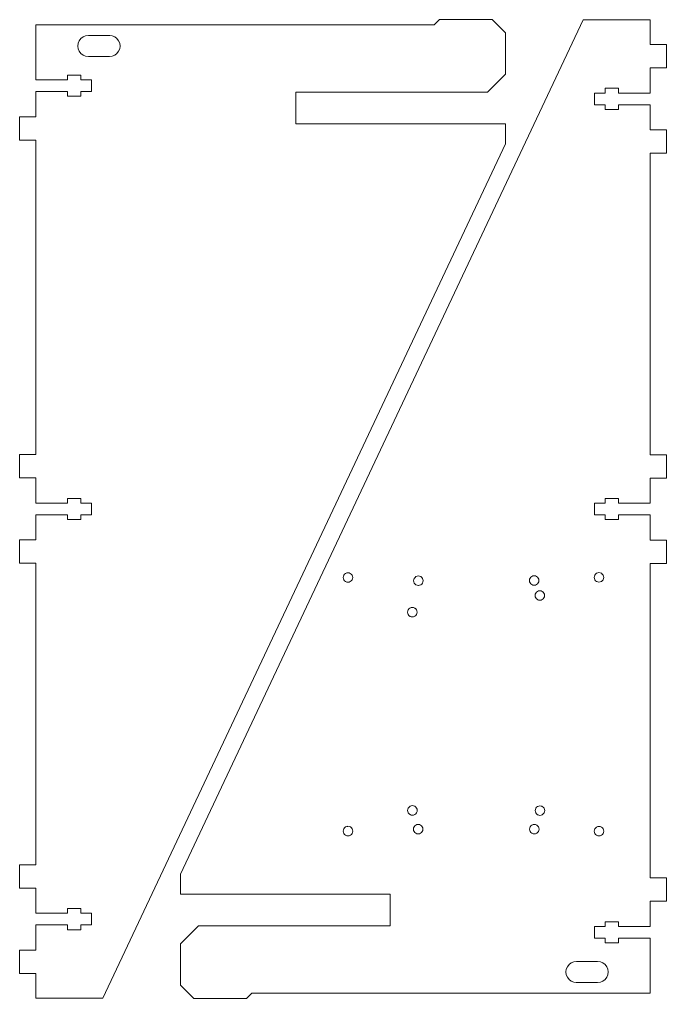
# Model space of a CAD drawing. Header units: millimetres. Extents: x -310 to 310, y -185 to 185.
# Drawn here: x 65.7 to 310.5, y -185 to 185 of the extents above; entities that cross this region are included whole.
import ezdxf

# ---------------------------------------------------------------- set-up
doc = ezdxf.new("R2010")
doc.units = ezdxf.units.MM
doc.header["$MEASUREMENT"] = 0

msp = doc.modelspace()

# ---------------------------------------------------------------- linework, layer by layer
at = {"lineweight": 9}
for points in [[(222.5841, 183.0318), (222.5841, 183.0318), (224.5841, 185.0318), (224.5841, 185.0318)], [(224.5841, 185.0318), (224.5841, 185.0318), (244.5841, 185.0318), (244.5841, 185.0318)], [(244.5841, 185.0318), (244.5841, 185.0318), (249.5841, 180.0318), (249.5841, 180.0318)], [(71.7841, 183.0318), (71.7841, 183.0318), (71.7841, 162.2374), (71.7841, 162.2374)], [(71.7841, 183.0318), (71.7841, 183.0318), (222.5841, 183.0318), (222.5841, 183.0318)], [(126.5714, -138.0318), (126.5714, -138.0318), (278.9714, 184.9681), (278.9714, 184.9681)], [(304.3714, 184.9681), (304.3714, 184.9681), (278.9714, 184.9681), (278.9714, 184.9681)], [(304.3714, 175.6109), (304.3714, 175.6109), (304.3714, 184.9681), (304.3714, 184.9681)], [(88.2569, 177.0318), (88.2569, 177.0318), (88.8926, 177.8603), (88.8926, 177.8603)], [(88.8926, 177.8603), (88.8926, 177.8603), (89.721, 178.4959), (89.721, 178.4959)], [(89.721, 178.4959), (89.721, 178.4959), (90.6857, 178.8955), (90.6857, 178.8955)], [(90.6857, 178.8955), (90.6857, 178.8955), (91.721, 179.0318), (91.721, 179.0318)], [(91.721, 179.0318), (91.721, 179.0318), (99.7838, 179.0318), (99.7838, 179.0318)], [(99.7838, 179.0318), (99.7838, 179.0318), (100.7523, 178.8955), (100.7523, 178.8955)], [(100.7523, 178.8955), (100.7523, 178.8955), (101.717, 178.4959), (101.717, 178.4959)], [(101.717, 178.4959), (101.717, 178.4959), (102.5454, 177.8603), (102.5454, 177.8603)], [(102.5454, 177.8603), (102.5454, 177.8603), (103.1811, 177.0318), (103.1811, 177.0318)], [(249.5841, 180.0318), (249.5841, 180.0318), (249.5841, 164.4318), (249.5841, 164.4318)], [(87.721, 175.0318), (87.721, 175.0318), (87.8573, 176.0671), (87.8573, 176.0671)], [(87.8573, 173.9965), (87.8573, 173.9965), (87.721, 175.0318), (87.721, 175.0318)], [(87.8573, 176.0671), (87.8573, 176.0671), (88.2569, 177.0318), (88.2569, 177.0318)], [(88.2569, 173.0318), (88.2569, 173.0318), (87.8573, 173.9965), (87.8573, 173.9965)], [(103.1811, 177.0318), (103.1811, 177.0318), (103.5807, 176.0671), (103.5807, 176.0671)], [(103.5807, 173.9965), (103.5807, 173.9965), (103.1811, 173.0318), (103.1811, 173.0318)], [(103.5807, 176.0671), (103.5807, 176.0671), (103.717, 175.0318), (103.717, 175.0318)], [(103.717, 175.0318), (103.717, 175.0318), (103.5807, 173.9965), (103.5807, 173.9965)], [(310.4714, 175.6109), (310.4714, 175.6109), (304.3714, 175.6109), (304.3714, 175.6109)], [(310.4714, 166.8109), (310.4714, 166.8109), (310.4714, 175.6109), (310.4714, 175.6109)], [(88.8926, 172.2034), (88.8926, 172.2034), (88.2569, 173.0318), (88.2569, 173.0318)], [(89.721, 171.5677), (89.721, 171.5677), (88.8926, 172.2034), (88.8926, 172.2034)], [(90.6857, 171.1681), (90.6857, 171.1681), (89.721, 171.5677), (89.721, 171.5677)], [(91.721, 171.0318), (91.721, 171.0318), (90.6857, 171.1681), (90.6857, 171.1681)], [(91.721, 171.0318), (91.721, 171.0318), (99.717, 171.0318), (99.717, 171.0318)], [(100.7523, 171.1681), (100.7523, 171.1681), (99.717, 171.0318), (99.717, 171.0318)], [(101.717, 171.5677), (101.717, 171.5677), (100.7523, 171.1681), (100.7523, 171.1681)], [(102.5454, 172.2034), (102.5454, 172.2034), (101.717, 171.5677), (101.717, 171.5677)], [(103.1811, 173.0318), (103.1811, 173.0318), (102.5454, 172.2034), (102.5454, 172.2034)], [(304.3714, 166.8109), (304.3714, 166.8109), (310.4714, 166.8109), (310.4714, 166.8109)], [(304.3714, 157.2531), (304.3714, 157.2531), (304.3714, 166.8109), (304.3714, 166.8109)], [(83.7841, 164.0374), (83.7841, 164.0374), (83.7841, 162.2374), (83.7841, 162.2374)], [(88.8841, 164.0374), (88.8841, 164.0374), (83.7841, 164.0374), (83.7841, 164.0374)], [(88.8841, 162.2374), (88.8841, 162.2374), (88.8841, 164.0374), (88.8841, 164.0374)], [(242.7841, 157.6318), (242.7841, 157.6318), (249.5841, 164.4318), (249.5841, 164.4318)], [(83.7841, 162.2374), (83.7841, 162.2374), (71.7841, 162.2374), (71.7841, 162.2374)], [(92.8841, 162.2374), (92.8841, 162.2374), (88.8841, 162.2374), (88.8841, 162.2374)], [(92.8841, 157.8374), (92.8841, 157.8374), (92.8841, 162.2374), (92.8841, 162.2374)], [(71.7841, 157.8374), (71.7841, 157.8374), (71.7841, 148.2819), (71.7841, 148.2819)], [(71.7841, 157.8374), (71.7841, 157.8374), (83.7841, 157.8374), (83.7841, 157.8374)], [(83.7841, 157.8374), (83.7841, 157.8374), (83.7841, 156.0374), (83.7841, 156.0374)], [(83.7841, 156.0374), (83.7841, 156.0374), (88.8841, 156.0374), (88.8841, 156.0374)], [(88.8841, 157.8374), (88.8841, 157.8374), (92.8841, 157.8374), (92.8841, 157.8374)], [(88.8841, 157.8374), (88.8841, 157.8374), (88.8841, 156.0374), (88.8841, 156.0374)], [(283.2714, 157.2531), (283.2714, 157.2531), (283.2714, 152.8531), (283.2714, 152.8531)], [(287.2714, 157.2531), (287.2714, 157.2531), (283.2714, 157.2531), (283.2714, 157.2531)], [(287.2714, 157.2531), (287.2714, 157.2531), (287.2714, 159.0531), (287.2714, 159.0531)], [(292.3714, 159.0531), (292.3714, 159.0531), (287.2714, 159.0531), (287.2714, 159.0531)], [(292.3714, 157.2531), (292.3714, 157.2531), (292.3714, 159.0531), (292.3714, 159.0531)], [(304.3714, 157.2531), (304.3714, 157.2531), (292.3714, 157.2531), (292.3714, 157.2531)], [(283.2714, 152.8531), (283.2714, 152.8531), (287.2714, 152.8531), (287.2714, 152.8531)], [(287.2714, 152.8531), (287.2714, 152.8531), (287.2714, 151.0531), (287.2714, 151.0531)], [(292.3714, 152.8531), (292.3714, 152.8531), (304.3714, 152.8531), (304.3714, 152.8531)], [(292.3714, 151.0531), (292.3714, 151.0531), (292.3714, 152.8531), (292.3714, 152.8531)], [(304.3714, 152.8531), (304.3714, 152.8531), (304.3714, 143.3109), (304.3714, 143.3109)], [(71.7841, 148.2819), (71.7841, 148.2819), (65.6841, 148.2819), (65.6841, 148.2819)], [(65.6841, 148.2819), (65.6841, 148.2819), (65.6841, 139.4819), (65.6841, 139.4819)], [(287.2714, 151.0531), (287.2714, 151.0531), (292.3714, 151.0531), (292.3714, 151.0531)], [(249.5841, 145.6318), (249.5841, 145.6318), (249.5841, 138.0318), (249.5841, 138.0318)], [(310.4714, 143.3109), (310.4714, 143.3109), (304.3714, 143.3109), (304.3714, 143.3109)], [(310.4714, 134.5109), (310.4714, 134.5109), (310.4714, 143.3109), (310.4714, 143.3109)], [(65.6841, 139.4819), (65.6841, 139.4819), (71.7841, 139.4819), (71.7841, 139.4819)], [(71.7841, 139.4819), (71.7841, 139.4819), (71.7841, 20.5818), (71.7841, 20.5818)], [(249.5841, 138.0318), (249.5841, 138.0318), (97.1841, -184.9681), (97.1841, -184.9681)], [(304.3714, 20.5182), (304.3714, 20.5182), (304.3714, 134.5109), (304.3714, 134.5109)], [(304.3714, 134.5109), (304.3714, 134.5109), (310.4714, 134.5109), (310.4714, 134.5109)], [(71.7841, 20.5818), (71.7841, 20.5818), (65.6841, 20.5818), (65.6841, 20.5818)], [(65.6841, 20.5818), (65.6841, 20.5818), (65.6841, 11.7818), (65.6841, 11.7818)], [(310.4714, 20.5182), (310.4714, 20.5182), (304.3714, 20.5182), (304.3714, 20.5182)], [(310.4714, 11.7182), (310.4714, 11.7182), (310.4714, 20.5182), (310.4714, 20.5182)], [(65.6841, 11.7818), (65.6841, 11.7818), (71.7841, 11.7818), (71.7841, 11.7818)], [(71.7841, 2.2318), (71.7841, 2.2318), (71.7841, 11.7818), (71.7841, 11.7818)], [(304.3714, 11.7182), (304.3714, 11.7182), (304.3714, 2.1682), (304.3714, 2.1682)], [(304.3714, 11.7182), (304.3714, 11.7182), (310.4714, 11.7182), (310.4714, 11.7182)], [(88.8841, 4.0318), (88.8841, 4.0318), (83.7841, 4.0318), (83.7841, 4.0318)], [(83.7841, 4.0318), (83.7841, 4.0318), (83.7841, 2.2318), (83.7841, 2.2318)], [(88.8841, 2.2318), (88.8841, 2.2318), (88.8841, 4.0318), (88.8841, 4.0318)], [(287.2714, 2.1682), (287.2714, 2.1682), (287.2714, 3.9682), (287.2714, 3.9682)], [(292.3714, 3.9682), (292.3714, 3.9682), (287.2714, 3.9682), (287.2714, 3.9682)], [(292.3714, 2.1682), (292.3714, 2.1682), (292.3714, 3.9682), (292.3714, 3.9682)], [(83.7841, 2.2318), (83.7841, 2.2318), (71.7841, 2.2318), (71.7841, 2.2318)], [(92.8841, 2.2318), (92.8841, 2.2318), (88.8841, 2.2318), (88.8841, 2.2318)], [(92.8841, -2.1682), (92.8841, -2.1682), (92.8841, 2.2318), (92.8841, 2.2318)], [(283.2714, 2.1682), (283.2714, 2.1682), (283.2714, -2.2318), (283.2714, -2.2318)], [(287.2714, 2.1682), (287.2714, 2.1682), (283.2714, 2.1682), (283.2714, 2.1682)], [(304.3714, 2.1682), (304.3714, 2.1682), (292.3714, 2.1682), (292.3714, 2.1682)], [(71.7841, -2.1682), (71.7841, -2.1682), (83.7841, -2.1682), (83.7841, -2.1682)], [(71.7841, -11.7182), (71.7841, -11.7182), (71.7841, -2.1682), (71.7841, -2.1682)], [(83.7841, -2.1682), (83.7841, -2.1682), (83.7841, -3.9682), (83.7841, -3.9682)], [(88.8841, -2.1682), (88.8841, -2.1682), (92.8841, -2.1682), (92.8841, -2.1682)], [(88.8841, -2.1682), (88.8841, -2.1682), (88.8841, -3.9682), (88.8841, -3.9682)], [(283.2714, -2.2318), (283.2714, -2.2318), (287.2714, -2.2318), (287.2714, -2.2318)], [(287.2714, -2.2318), (287.2714, -2.2318), (287.2714, -4.0318), (287.2714, -4.0318)], [(292.3714, -4.0318), (292.3714, -4.0318), (292.3714, -2.2318), (292.3714, -2.2318)], [(292.3714, -2.2318), (292.3714, -2.2318), (304.3714, -2.2318), (304.3714, -2.2318)], [(304.3714, -2.2318), (304.3714, -2.2318), (304.3714, -11.7818), (304.3714, -11.7818)], [(83.7841, -3.9682), (83.7841, -3.9682), (88.8841, -3.9682), (88.8841, -3.9682)], [(287.2714, -4.0318), (287.2714, -4.0318), (292.3714, -4.0318), (292.3714, -4.0318)], [(71.7841, -11.7182), (71.7841, -11.7182), (65.6841, -11.7182), (65.6841, -11.7182)], [(65.6841, -11.7182), (65.6841, -11.7182), (65.6841, -20.5182), (65.6841, -20.5182)], [(310.4714, -11.7818), (310.4714, -11.7818), (304.3714, -11.7818), (304.3714, -11.7818)], [(310.4714, -20.5818), (310.4714, -20.5818), (310.4714, -11.7818), (310.4714, -11.7818)], [(65.6841, -20.5182), (65.6841, -20.5182), (71.7841, -20.5182), (71.7841, -20.5182)], [(71.7841, -20.5182), (71.7841, -20.5182), (71.7841, -134.5109), (71.7841, -134.5109)], [(304.3714, -139.4819), (304.3714, -139.4819), (304.3714, -20.5818), (304.3714, -20.5818)], [(304.3714, -20.5818), (304.3714, -20.5818), (310.4714, -20.5818), (310.4714, -20.5818)], [(188.1452, -25.8985), (188.1452, -25.8985), (188.2066, -25.4326), (188.2066, -25.4326)], [(188.2065, -26.3644), (188.2065, -26.3644), (188.1452, -25.8985), (188.1452, -25.8985)], [(188.2066, -25.4326), (188.2066, -25.4326), (188.3865, -24.9985), (188.3865, -24.9985)], [(188.3865, -24.9985), (188.3865, -24.9985), (188.6726, -24.6258), (188.6726, -24.6258)], [(188.6726, -24.6258), (188.6726, -24.6258), (189.0454, -24.3398), (189.0454, -24.3398)], [(189.0454, -24.3398), (189.0454, -24.3398), (189.4796, -24.16), (189.4796, -24.16)], [(189.4796, -24.16), (189.4796, -24.16), (189.9455, -24.0988), (189.9455, -24.0988)], [(189.9455, -24.0988), (189.9455, -24.0988), (190.4113, -24.1602), (190.4113, -24.1602)], [(190.4113, -24.1602), (190.4113, -24.1602), (190.8454, -24.3401), (190.8454, -24.3401)], [(190.8454, -24.3401), (190.8454, -24.3401), (191.2182, -24.6262), (191.2182, -24.6262)], [(191.2182, -24.6262), (191.2182, -24.6262), (191.5042, -24.999), (191.5042, -24.999)], [(191.5042, -24.999), (191.5042, -24.999), (191.6839, -25.4331), (191.6839, -25.4331)], [(191.7452, -25.899), (191.7452, -25.899), (191.6838, -26.3649), (191.6838, -26.3649)], [(191.6839, -25.4331), (191.6839, -25.4331), (191.7377, -25.8419), (191.7377, -25.8419)], [(191.7377, -25.8419), (191.7377, -25.8419), (191.7452, -25.899), (191.7452, -25.899)], [(215.0421, -26.2178), (215.0421, -26.2178), (215.3282, -25.8451), (215.3282, -25.8451)], [(215.3282, -25.8451), (215.3282, -25.8451), (215.7011, -25.5591), (215.7011, -25.5591)], [(215.7011, -25.5591), (215.7011, -25.5591), (216.1352, -25.3793), (216.1352, -25.3793)], [(216.1352, -25.3793), (216.1352, -25.3793), (216.6011, -25.3181), (216.6011, -25.3181)], [(216.6011, -25.3181), (216.6011, -25.3181), (217.067, -25.3795), (217.067, -25.3795)], [(217.067, -25.3795), (217.067, -25.3795), (217.5011, -25.5593), (217.5011, -25.5593)], [(217.5011, -25.5593), (217.5011, -25.5593), (217.8738, -25.8455), (217.8738, -25.8455)], [(217.8738, -25.8455), (217.8738, -25.8455), (218.1598, -26.2183), (218.1598, -26.2183)], [(258.8763, -26.1256), (258.8763, -26.1256), (259.1624, -25.7529), (259.1624, -25.7529)], [(259.1624, -25.7529), (259.1624, -25.7529), (259.5353, -25.4669), (259.5353, -25.4669)], [(259.5353, -25.4669), (259.5353, -25.4669), (259.9694, -25.2871), (259.9694, -25.2871)], [(259.9694, -25.2871), (259.9694, -25.2871), (260.4353, -25.2258), (260.4353, -25.2258)], [(260.4353, -25.2258), (260.4353, -25.2258), (260.9012, -25.2872), (260.9012, -25.2872)], [(260.9012, -25.2872), (260.9012, -25.2872), (261.3353, -25.4671), (261.3353, -25.4671)], [(261.3353, -25.4671), (261.3353, -25.4671), (261.708, -25.7532), (261.708, -25.7532)], [(261.708, -25.7532), (261.708, -25.7532), (261.994, -26.1261), (261.994, -26.1261)], [(283.1385, -25.8529), (283.1385, -25.8529), (283.1999, -25.387), (283.1999, -25.387)], [(283.1997, -26.3187), (283.1997, -26.3187), (283.1385, -25.8529), (283.1385, -25.8529)], [(283.1999, -25.387), (283.1999, -25.387), (283.3798, -24.9529), (283.3798, -24.9529)], [(283.3798, -24.9529), (283.3798, -24.9529), (283.6659, -24.5801), (283.6659, -24.5801)], [(283.6659, -24.5801), (283.6659, -24.5801), (284.0387, -24.2941), (284.0387, -24.2941)], [(284.0387, -24.2941), (284.0387, -24.2941), (284.4729, -24.1144), (284.4729, -24.1144)], [(284.4729, -24.1144), (284.4729, -24.1144), (284.9387, -24.0531), (284.9387, -24.0531)], [(284.9387, -24.0531), (284.9387, -24.0531), (285.4046, -24.1145), (285.4046, -24.1145)], [(285.4046, -24.1145), (285.4046, -24.1145), (285.8387, -24.2944), (285.8387, -24.2944)], [(285.8387, -24.2944), (285.8387, -24.2944), (286.2115, -24.5805), (286.2115, -24.5805)], [(286.2115, -24.5805), (286.2115, -24.5805), (286.4975, -24.9533), (286.4975, -24.9533)], [(286.4975, -24.9533), (286.4975, -24.9533), (286.6772, -25.3875), (286.6772, -25.3875)], [(286.7385, -25.8534), (286.7385, -25.8534), (286.6771, -26.3192), (286.6771, -26.3192)], [(286.6772, -25.3875), (286.6772, -25.3875), (286.7385, -25.8534), (286.7385, -25.8534)], [(188.3862, -26.7985), (188.3862, -26.7985), (188.2065, -26.3644), (188.2065, -26.3644)], [(188.6722, -27.1714), (188.6722, -27.1714), (188.3862, -26.7985), (188.3862, -26.7985)], [(189.045, -27.4575), (189.045, -27.4575), (188.6722, -27.1714), (188.6722, -27.1714)], [(189.4791, -27.6374), (189.4791, -27.6374), (189.045, -27.4575), (189.045, -27.4575)], [(189.8905, -27.6916), (189.8905, -27.6916), (189.4791, -27.6374), (189.4791, -27.6374)], [(189.9449, -27.6988), (189.9449, -27.6988), (189.8905, -27.6916), (189.8905, -27.6916)], [(190.4108, -27.6375), (190.4108, -27.6375), (189.9449, -27.6988), (189.9449, -27.6988)], [(190.845, -27.4577), (190.845, -27.4577), (190.4108, -27.6375), (190.4108, -27.6375)], [(191.2178, -27.1717), (191.2178, -27.1717), (190.845, -27.4577), (190.845, -27.4577)], [(191.5039, -26.799), (191.5039, -26.799), (191.2178, -27.1717), (191.2178, -27.1717)], [(191.6838, -26.3649), (191.6838, -26.3649), (191.5039, -26.799), (191.5039, -26.799)], [(214.8008, -27.1178), (214.8008, -27.1178), (214.8622, -26.6519), (214.8622, -26.6519)], [(214.8621, -27.5837), (214.8621, -27.5837), (214.8008, -27.1178), (214.8008, -27.1178)], [(215.0419, -28.0178), (215.0419, -28.0178), (214.8621, -27.5837), (214.8621, -27.5837)], [(214.8622, -26.6519), (214.8622, -26.6519), (215.0421, -26.2178), (215.0421, -26.2178)], [(215.3279, -28.3907), (215.3279, -28.3907), (215.0419, -28.0178), (215.0419, -28.0178)], [(215.7006, -28.6768), (215.7006, -28.6768), (215.3279, -28.3907), (215.3279, -28.3907)], [(216.1347, -28.8567), (216.1347, -28.8567), (215.7006, -28.6768), (215.7006, -28.6768)], [(216.5461, -28.9109), (216.5461, -28.9109), (216.1347, -28.8567), (216.1347, -28.8567)], [(216.6006, -28.9181), (216.6006, -28.9181), (216.5461, -28.9109), (216.5461, -28.9109)], [(217.0665, -28.8568), (217.0665, -28.8568), (216.6006, -28.9181), (216.6006, -28.9181)], [(217.5006, -28.677), (217.5006, -28.677), (217.0665, -28.8568), (217.0665, -28.8568)], [(217.8734, -28.391), (217.8734, -28.391), (217.5006, -28.677), (217.5006, -28.677)], [(218.1596, -28.0183), (218.1596, -28.0183), (217.8734, -28.391), (217.8734, -28.391)], [(218.3394, -27.5842), (218.3394, -27.5842), (218.1596, -28.0183), (218.1596, -28.0183)], [(218.1598, -26.2183), (218.1598, -26.2183), (218.3396, -26.6524), (218.3396, -26.6524)], [(218.4008, -27.1183), (218.4008, -27.1183), (218.3394, -27.5842), (218.3394, -27.5842)], [(218.3396, -26.6524), (218.3396, -26.6524), (218.3933, -27.0612), (218.3933, -27.0612)], [(218.3933, -27.0612), (218.3933, -27.0612), (218.4008, -27.1183), (218.4008, -27.1183)], [(258.635, -27.0256), (258.635, -27.0256), (258.6964, -26.5597), (258.6964, -26.5597)], [(258.6424, -27.0815), (258.6424, -27.0815), (258.635, -27.0256), (258.635, -27.0256)], [(258.6963, -27.4915), (258.6963, -27.4915), (258.6424, -27.0815), (258.6424, -27.0815)], [(258.8761, -27.9256), (258.8761, -27.9256), (258.6963, -27.4915), (258.6963, -27.4915)], [(258.6964, -26.5597), (258.6964, -26.5597), (258.8763, -26.1256), (258.8763, -26.1256)], [(259.1621, -28.2985), (259.1621, -28.2985), (258.8761, -27.9256), (258.8761, -27.9256)], [(259.5348, -28.5846), (259.5348, -28.5846), (259.1621, -28.2985), (259.1621, -28.2985)], [(259.9689, -28.7644), (259.9689, -28.7644), (259.5348, -28.5846), (259.5348, -28.5846)], [(260.3803, -28.8187), (260.3803, -28.8187), (259.9689, -28.7644), (259.9689, -28.7644)], [(260.4348, -28.8258), (260.4348, -28.8258), (260.3803, -28.8187), (260.3803, -28.8187)], [(260.5423, -28.8117), (260.5423, -28.8117), (260.4348, -28.8258), (260.4348, -28.8258)], [(260.9007, -28.7646), (260.9007, -28.7646), (260.5423, -28.8117), (260.5423, -28.8117)], [(261.3348, -28.5848), (261.3348, -28.5848), (260.9007, -28.7646), (260.9007, -28.7646)], [(261.7076, -28.2988), (261.7076, -28.2988), (261.3348, -28.5848), (261.3348, -28.5848)], [(261.9938, -27.9261), (261.9938, -27.9261), (261.7076, -28.2988), (261.7076, -28.2988)], [(262.1736, -27.492), (262.1736, -27.492), (261.9938, -27.9261), (261.9938, -27.9261)], [(261.994, -26.1261), (261.994, -26.1261), (262.1738, -26.5602), (262.1738, -26.5602)], [(262.235, -27.0261), (262.235, -27.0261), (262.1736, -27.492), (262.1736, -27.492)], [(262.1738, -26.5602), (262.1738, -26.5602), (262.2275, -26.969), (262.2275, -26.969)], [(262.2275, -26.969), (262.2275, -26.969), (262.235, -27.0261), (262.235, -27.0261)], [(283.3795, -26.7529), (283.3795, -26.7529), (283.1997, -26.3187), (283.1997, -26.3187)], [(283.6655, -27.1257), (283.6655, -27.1257), (283.3795, -26.7529), (283.3795, -26.7529)], [(284.0383, -27.4118), (284.0383, -27.4118), (283.6655, -27.1257), (283.6655, -27.1257)], [(284.4724, -27.5917), (284.4724, -27.5917), (284.0383, -27.4118), (284.0383, -27.4118)], [(284.8905, -27.6468), (284.8905, -27.6468), (284.4724, -27.5917), (284.4724, -27.5917)], [(284.9382, -27.6531), (284.9382, -27.6531), (284.8905, -27.6468), (284.8905, -27.6468)], [(285.4041, -27.5919), (285.4041, -27.5919), (284.9382, -27.6531), (284.9382, -27.6531)], [(285.8383, -27.4121), (285.8383, -27.4121), (285.4041, -27.5919), (285.4041, -27.5919)], [(286.2111, -27.1261), (286.2111, -27.1261), (285.8383, -27.4121), (285.8383, -27.4121)], [(286.4972, -26.7533), (286.4972, -26.7533), (286.2111, -27.1261), (286.2111, -27.1261)], [(286.6771, -26.3192), (286.6771, -26.3192), (286.4972, -26.7533), (286.4972, -26.7533)], [(260.7763, -32.708), (260.7763, -32.708), (260.8377, -32.2421), (260.8377, -32.2421)], [(260.8375, -33.1738), (260.8375, -33.1738), (260.7763, -32.708), (260.7763, -32.708)], [(261.0173, -33.608), (261.0173, -33.608), (260.8375, -33.1738), (260.8375, -33.1738)], [(260.8377, -32.2421), (260.8377, -32.2421), (261.0176, -31.808), (261.0176, -31.808)], [(261.0176, -31.808), (261.0176, -31.808), (261.3037, -31.4352), (261.3037, -31.4352)], [(261.3037, -31.4352), (261.3037, -31.4352), (261.6765, -31.1492), (261.6765, -31.1492)], [(261.6765, -31.1492), (261.6765, -31.1492), (262.1107, -30.9695), (262.1107, -30.9695)], [(262.1107, -30.9695), (262.1107, -30.9695), (262.5765, -30.9082), (262.5765, -30.9082)], [(262.5765, -30.9082), (262.5765, -30.9082), (263.0424, -30.9696), (263.0424, -30.9696)], [(263.0424, -30.9696), (263.0424, -30.9696), (263.4765, -31.1495), (263.4765, -31.1495)], [(263.4765, -31.1495), (263.4765, -31.1495), (263.6248, -31.2634), (263.6248, -31.2634)], [(263.6248, -31.2634), (263.6248, -31.2634), (263.6985, -31.2939), (263.6985, -31.2939)], [(263.6985, -31.2939), (263.6985, -31.2939), (263.8493, -31.4356), (263.8493, -31.4356)], [(263.8493, -31.4356), (263.8493, -31.4356), (264.1353, -31.8084), (264.1353, -31.8084)], [(264.3149, -33.1743), (264.3149, -33.1743), (264.135, -33.6084), (264.135, -33.6084)], [(264.1353, -31.8084), (264.1353, -31.8084), (264.315, -32.2426), (264.315, -32.2426)], [(264.3763, -32.7085), (264.3763, -32.7085), (264.3149, -33.1743), (264.3149, -33.1743)], [(264.315, -32.2426), (264.315, -32.2426), (264.3763, -32.7085), (264.3763, -32.7085)], [(261.3033, -33.9808), (261.3033, -33.9808), (261.0173, -33.608), (261.0173, -33.608)], [(261.5253, -34.1252), (261.5253, -34.1252), (261.3033, -33.9808), (261.3033, -33.9808)], [(261.6761, -34.2669), (261.6761, -34.2669), (261.5253, -34.1252), (261.5253, -34.1252)], [(261.7497, -34.2975), (261.7497, -34.2975), (261.6761, -34.2669), (261.6761, -34.2669)], [(262.1102, -34.4468), (262.1102, -34.4468), (261.7497, -34.2975), (261.7497, -34.2975)], [(262.576, -34.5082), (262.576, -34.5082), (262.1102, -34.4468), (262.1102, -34.4468)], [(263.0419, -34.447), (263.0419, -34.447), (262.576, -34.5082), (262.576, -34.5082)], [(263.4761, -34.2672), (263.4761, -34.2672), (263.0419, -34.447), (263.0419, -34.447)], [(263.8489, -33.9812), (263.8489, -33.9812), (263.4761, -34.2672), (263.4761, -34.2672)], [(264.135, -33.6084), (264.135, -33.6084), (263.8489, -33.9812), (263.8489, -33.9812)], [(212.5131, -39.0086), (212.5131, -39.0086), (212.5745, -38.5428), (212.5745, -38.5428)], [(212.5744, -39.4745), (212.5744, -39.4745), (212.5131, -39.0086), (212.5131, -39.0086)], [(212.7541, -39.9087), (212.7541, -39.9087), (212.5744, -39.4745), (212.5744, -39.4745)], [(212.5745, -38.5428), (212.5745, -38.5428), (212.7544, -38.1087), (212.7544, -38.1087)], [(213.0401, -40.2815), (213.0401, -40.2815), (212.7541, -39.9087), (212.7541, -39.9087)], [(212.7544, -38.1087), (212.7544, -38.1087), (213.0405, -37.7359), (213.0405, -37.7359)], [(213.3029, -40.4663), (213.3029, -40.4663), (213.0401, -40.2815), (213.0401, -40.2815)], [(213.0405, -37.7359), (213.0405, -37.7359), (213.4133, -37.4499), (213.4133, -37.4499)], [(213.4129, -40.5676), (213.4129, -40.5676), (213.3029, -40.4663), (213.3029, -40.4663)], [(213.4608, -40.5875), (213.4608, -40.5875), (213.4129, -40.5676), (213.4129, -40.5676)], [(213.4133, -37.4499), (213.4133, -37.4499), (213.8475, -37.2702), (213.8475, -37.2702)], [(213.847, -40.7475), (213.847, -40.7475), (213.4608, -40.5875), (213.4608, -40.5875)], [(213.8475, -37.2702), (213.8475, -37.2702), (214.3134, -37.2089), (214.3134, -37.2089)], [(214.3134, -37.2089), (214.3134, -37.2089), (214.7792, -37.2703), (214.7792, -37.2703)], [(215.2129, -40.5679), (215.2129, -40.5679), (214.7787, -40.7476), (214.7787, -40.7476)], [(214.7792, -37.2703), (214.7792, -37.2703), (215.2133, -37.4502), (215.2133, -37.4502)], [(215.5857, -40.2819), (215.5857, -40.2819), (215.2129, -40.5679), (215.2129, -40.5679)], [(215.2133, -37.4502), (215.2133, -37.4502), (215.4281, -37.6151), (215.4281, -37.6151)], [(215.4281, -37.6151), (215.4281, -37.6151), (215.4761, -37.6349), (215.4761, -37.6349)], [(215.4761, -37.6349), (215.4761, -37.6349), (215.5861, -37.7363), (215.5861, -37.7363)], [(215.8718, -39.9091), (215.8718, -39.9091), (215.5857, -40.2819), (215.5857, -40.2819)], [(215.5861, -37.7363), (215.5861, -37.7363), (215.8721, -38.1091), (215.8721, -38.1091)], [(216.0517, -39.475), (216.0517, -39.475), (215.8718, -39.9091), (215.8718, -39.9091)], [(215.8721, -38.1091), (215.8721, -38.1091), (216.0518, -38.5433), (216.0518, -38.5433)], [(216.1131, -39.0092), (216.1131, -39.0092), (216.0517, -39.475), (216.0517, -39.475)], [(216.0518, -38.5433), (216.0518, -38.5433), (216.1131, -39.0092), (216.1131, -39.0092)], [(214.3128, -40.8089), (214.3128, -40.8089), (213.847, -40.7475), (213.847, -40.7475)], [(214.7787, -40.7476), (214.7787, -40.7476), (214.3128, -40.8089), (214.3128, -40.8089)], [(212.546, -113.9532), (212.546, -113.9532), (212.6074, -113.4873), (212.6074, -113.4873)], [(212.6073, -114.4191), (212.6073, -114.4191), (212.546, -113.9532), (212.546, -113.9532)], [(212.7871, -114.8532), (212.7871, -114.8532), (212.6073, -114.4191), (212.6073, -114.4191)], [(212.6074, -113.4873), (212.6074, -113.4873), (212.7873, -113.0532), (212.7873, -113.0532)], [(212.7873, -113.0532), (212.7873, -113.0532), (213.0734, -112.6805), (213.0734, -112.6805)], [(213.0734, -112.6805), (213.0734, -112.6805), (213.4463, -112.3945), (213.4463, -112.3945)], [(213.4463, -112.3945), (213.4463, -112.3945), (213.8804, -112.2147), (213.8804, -112.2147)], [(213.8804, -112.2147), (213.8804, -112.2147), (214.3463, -112.1534), (214.3463, -112.1534)], [(214.3463, -112.1534), (214.3463, -112.1534), (214.8122, -112.2148), (214.8122, -112.2148)], [(214.8122, -112.2148), (214.8122, -112.2148), (215.2463, -112.3947), (215.2463, -112.3947)], [(215.2463, -112.3947), (215.2463, -112.3947), (215.3565, -112.4793), (215.3565, -112.4793)], [(215.3565, -112.4793), (215.3565, -112.4793), (215.4311, -112.5103), (215.4311, -112.5103)], [(215.4311, -112.5103), (215.4311, -112.5103), (215.619, -112.6808), (215.619, -112.6808)], [(215.619, -112.6808), (215.619, -112.6808), (215.905, -113.0537), (215.905, -113.0537)], [(216.0846, -114.4196), (216.0846, -114.4196), (215.9048, -114.8537), (215.9048, -114.8537)], [(215.905, -113.0537), (215.905, -113.0537), (216.0848, -113.4878), (216.0848, -113.4878)], [(216.146, -113.9537), (216.146, -113.9537), (216.0846, -114.4196), (216.0846, -114.4196)], [(216.0848, -113.4878), (216.0848, -113.4878), (216.146, -113.9537), (216.146, -113.9537)], [(260.8063, -114.0247), (260.8063, -114.0247), (260.8677, -113.5588), (260.8677, -113.5588)], [(260.8675, -114.4906), (260.8675, -114.4906), (260.8063, -114.0247), (260.8063, -114.0247)], [(261.0473, -114.9247), (261.0473, -114.9247), (260.8675, -114.4906), (260.8675, -114.4906)], [(260.8677, -113.5588), (260.8677, -113.5588), (261.0475, -113.1247), (261.0475, -113.1247)], [(261.0475, -113.1247), (261.0475, -113.1247), (261.3336, -112.752), (261.3336, -112.752)], [(261.3336, -112.752), (261.3336, -112.752), (261.7065, -112.466), (261.7065, -112.466)], [(261.7065, -112.466), (261.7065, -112.466), (262.1406, -112.2862), (262.1406, -112.2862)], [(262.1406, -112.2862), (262.1406, -112.2862), (262.6065, -112.2249), (262.6065, -112.2249)], [(262.6065, -112.2249), (262.6065, -112.2249), (263.0724, -112.2863), (263.0724, -112.2863)], [(263.0724, -112.2863), (263.0724, -112.2863), (263.2717, -112.3689), (263.2717, -112.3689)], [(263.2717, -112.3689), (263.2717, -112.3689), (263.3268, -112.3762), (263.3268, -112.3762)], [(263.3268, -112.3762), (263.3268, -112.3762), (263.5065, -112.4662), (263.5065, -112.4662)], [(263.5065, -112.4662), (263.5065, -112.4662), (263.8792, -112.7523), (263.8792, -112.7523)], [(263.8792, -112.7523), (263.8792, -112.7523), (264.1652, -113.1252), (264.1652, -113.1252)], [(264.3449, -114.4911), (264.3449, -114.4911), (264.165, -114.9252), (264.165, -114.9252)], [(264.1652, -113.1252), (264.1652, -113.1252), (264.345, -113.5593), (264.345, -113.5593)], [(264.4063, -114.0252), (264.4063, -114.0252), (264.3449, -114.4911), (264.3449, -114.4911)], [(264.345, -113.5593), (264.345, -113.5593), (264.4063, -114.0252), (264.4063, -114.0252)], [(213.0731, -115.226), (213.0731, -115.226), (212.7871, -114.8532), (212.7871, -114.8532)], [(213.2579, -115.3416), (213.2579, -115.3416), (213.0731, -115.226), (213.0731, -115.226)], [(213.4458, -115.5121), (213.4458, -115.5121), (213.2579, -115.3416), (213.2579, -115.3416)], [(213.5204, -115.5431), (213.5204, -115.5431), (213.4458, -115.5121), (213.4458, -115.5121)], [(213.8799, -115.692), (213.8799, -115.692), (213.5204, -115.5431), (213.5204, -115.5431)], [(214.3458, -115.7534), (214.3458, -115.7534), (213.8799, -115.692), (213.8799, -115.692)], [(214.8117, -115.6922), (214.8117, -115.6922), (214.3458, -115.7534), (214.3458, -115.7534)], [(215.2458, -115.5124), (215.2458, -115.5124), (214.8117, -115.6922), (214.8117, -115.6922)], [(215.6187, -115.2264), (215.6187, -115.2264), (215.2458, -115.5124), (215.2458, -115.5124)], [(215.9048, -114.8537), (215.9048, -114.8537), (215.6187, -115.2264), (215.6187, -115.2264)], [(261.3333, -115.2975), (261.3333, -115.2975), (261.0473, -114.9247), (261.0473, -114.9247)], [(261.706, -115.5836), (261.706, -115.5836), (261.3333, -115.2975), (261.3333, -115.2975)], [(261.9604, -115.6735), (261.9604, -115.6735), (261.706, -115.5836), (261.706, -115.5836)], [(262.1401, -115.7635), (262.1401, -115.7635), (261.9604, -115.6735), (261.9604, -115.6735)], [(262.1952, -115.7708), (262.1952, -115.7708), (262.1401, -115.7635), (262.1401, -115.7635)], [(262.606, -115.8249), (262.606, -115.8249), (262.1952, -115.7708), (262.1952, -115.7708)], [(263.0719, -115.7637), (263.0719, -115.7637), (262.606, -115.8249), (262.606, -115.8249)], [(263.506, -115.5839), (263.506, -115.5839), (263.0719, -115.7637), (263.0719, -115.7637)], [(263.8789, -115.2979), (263.8789, -115.2979), (263.506, -115.5839), (263.506, -115.5839)], [(264.165, -114.9252), (264.165, -114.9252), (263.8789, -115.2979), (263.8789, -115.2979)], [(188.1694, -121.7658), (188.1694, -121.7658), (188.2308, -121.2999), (188.2308, -121.2999)], [(188.2307, -122.2317), (188.2307, -122.2317), (188.1694, -121.7658), (188.1694, -121.7658)], [(188.2308, -121.2999), (188.2308, -121.2999), (188.4107, -120.8658), (188.4107, -120.8658)], [(188.4107, -120.8658), (188.4107, -120.8658), (188.6968, -120.4931), (188.6968, -120.4931)], [(188.6968, -120.4931), (188.6968, -120.4931), (189.0696, -120.2071), (189.0696, -120.2071)], [(189.0696, -120.2071), (189.0696, -120.2071), (189.5038, -120.0273), (189.5038, -120.0273)], [(189.5038, -120.0273), (189.5038, -120.0273), (189.8905, -119.9764), (189.8905, -119.9764)], [(189.8905, -119.9764), (189.8905, -119.9764), (189.9697, -119.966), (189.9697, -119.966)], [(189.9697, -119.966), (189.9697, -119.966), (190.4355, -120.0274), (190.4355, -120.0274)], [(190.4355, -120.0274), (190.4355, -120.0274), (190.8696, -120.2073), (190.8696, -120.2073)], [(190.8696, -120.2073), (190.8696, -120.2073), (191.2424, -120.4934), (191.2424, -120.4934)], [(191.2424, -120.4934), (191.2424, -120.4934), (191.5284, -120.8663), (191.5284, -120.8663)], [(191.5284, -120.8663), (191.5284, -120.8663), (191.7081, -121.3004), (191.7081, -121.3004)], [(191.7595, -121.8417), (191.7595, -121.8417), (191.708, -122.2322), (191.708, -122.2322)], [(191.7081, -121.3004), (191.7081, -121.3004), (191.7694, -121.7663), (191.7694, -121.7663)], [(191.7694, -121.7663), (191.7694, -121.7663), (191.7595, -121.8417), (191.7595, -121.8417)], [(214.7352, -121.0423), (214.7352, -121.0423), (214.7966, -120.5764), (214.7966, -120.5764)], [(214.7964, -121.5081), (214.7964, -121.5081), (214.7352, -121.0423), (214.7352, -121.0423)], [(214.9762, -121.9423), (214.9762, -121.9423), (214.7964, -121.5081), (214.7964, -121.5081)], [(214.7966, -120.5764), (214.7966, -120.5764), (214.9765, -120.1423), (214.9765, -120.1423)], [(215.2622, -122.3151), (215.2622, -122.3151), (214.9762, -121.9423), (214.9762, -121.9423)], [(214.9765, -120.1423), (214.9765, -120.1423), (215.2626, -119.7695), (215.2626, -119.7695)], [(215.2626, -119.7695), (215.2626, -119.7695), (215.6354, -119.4835), (215.6354, -119.4835)], [(215.6354, -119.4835), (215.6354, -119.4835), (216.0695, -119.3038), (216.0695, -119.3038)], [(216.0695, -119.3038), (216.0695, -119.3038), (216.5354, -119.2425), (216.5354, -119.2425)], [(216.5354, -119.2425), (216.5354, -119.2425), (217.0013, -119.3039), (217.0013, -119.3039)], [(217.0013, -119.3039), (217.0013, -119.3039), (217.4354, -119.4838), (217.4354, -119.4838)], [(217.4354, -119.4838), (217.4354, -119.4838), (217.8081, -119.7699), (217.8081, -119.7699)], [(218.0939, -121.9427), (218.0939, -121.9427), (217.8078, -122.3155), (217.8078, -122.3155)], [(217.8081, -119.7699), (217.8081, -119.7699), (218.0941, -120.1427), (218.0941, -120.1427)], [(218.2738, -121.5086), (218.2738, -121.5086), (218.0939, -121.9427), (218.0939, -121.9427)], [(218.0941, -120.1427), (218.0941, -120.1427), (218.2739, -120.5769), (218.2739, -120.5769)], [(218.3299, -121.0825), (218.3299, -121.0825), (218.2738, -121.5086), (218.2738, -121.5086)], [(218.2739, -120.5769), (218.2739, -120.5769), (218.3277, -120.9857), (218.3277, -120.9857)], [(218.3277, -120.9857), (218.3277, -120.9857), (218.3352, -121.0428), (218.3352, -121.0428)], [(218.3352, -121.0428), (218.3352, -121.0428), (218.3299, -121.0825), (218.3299, -121.0825)], [(258.6671, -121.0423), (258.6671, -121.0423), (258.7285, -120.5764), (258.7285, -120.5764)], [(258.6724, -121.0825), (258.6724, -121.0825), (258.6671, -121.0423), (258.6671, -121.0423)], [(258.7283, -121.5081), (258.7283, -121.5081), (258.6724, -121.0825), (258.6724, -121.0825)], [(258.9081, -121.9423), (258.9081, -121.9423), (258.7283, -121.5081), (258.7283, -121.5081)], [(258.7285, -120.5764), (258.7285, -120.5764), (258.9084, -120.1423), (258.9084, -120.1423)], [(259.1941, -122.3151), (259.1941, -122.3151), (258.9081, -121.9423), (258.9081, -121.9423)], [(258.9084, -120.1423), (258.9084, -120.1423), (259.1945, -119.7695), (259.1945, -119.7695)], [(259.1945, -119.7695), (259.1945, -119.7695), (259.5673, -119.4835), (259.5673, -119.4835)], [(259.5673, -119.4835), (259.5673, -119.4835), (260.0014, -119.3038), (260.0014, -119.3038)], [(260.0014, -119.3038), (260.0014, -119.3038), (260.4673, -119.2425), (260.4673, -119.2425)], [(260.4673, -119.2425), (260.4673, -119.2425), (260.5423, -119.2524), (260.5423, -119.2524)], [(260.5423, -119.2524), (260.5423, -119.2524), (260.9332, -119.3039), (260.9332, -119.3039)], [(260.9332, -119.3039), (260.9332, -119.3039), (261.3673, -119.4838), (261.3673, -119.4838)], [(261.3673, -119.4838), (261.3673, -119.4838), (261.74, -119.7699), (261.74, -119.7699)], [(262.0258, -121.9427), (262.0258, -121.9427), (261.7397, -122.3155), (261.7397, -122.3155)], [(261.74, -119.7699), (261.74, -119.7699), (262.026, -120.1427), (262.026, -120.1427)], [(262.2057, -121.5086), (262.2057, -121.5086), (262.0258, -121.9427), (262.0258, -121.9427)], [(262.026, -120.1427), (262.026, -120.1427), (262.2058, -120.5769), (262.2058, -120.5769)], [(262.2671, -121.0428), (262.2671, -121.0428), (262.2057, -121.5086), (262.2057, -121.5086)], [(262.2058, -120.5769), (262.2058, -120.5769), (262.2596, -120.9857), (262.2596, -120.9857)], [(262.2596, -120.9857), (262.2596, -120.9857), (262.2671, -121.0428), (262.2671, -121.0428)], [(283.1625, -121.8093), (283.1625, -121.8093), (283.2239, -121.3435), (283.2239, -121.3435)], [(283.1667, -121.8417), (283.1667, -121.8417), (283.1625, -121.8093), (283.1625, -121.8093)], [(283.2237, -122.2752), (283.2237, -122.2752), (283.1667, -121.8417), (283.1667, -121.8417)], [(283.2239, -121.3435), (283.2239, -121.3435), (283.4038, -120.9094), (283.4038, -120.9094)], [(283.4038, -120.9094), (283.4038, -120.9094), (283.6899, -120.5366), (283.6899, -120.5366)], [(283.6899, -120.5366), (283.6899, -120.5366), (284.0627, -120.2506), (284.0627, -120.2506)], [(284.0627, -120.2506), (284.0627, -120.2506), (284.4968, -120.0709), (284.4968, -120.0709)], [(284.4968, -120.0709), (284.4968, -120.0709), (284.8905, -120.0191), (284.8905, -120.0191)], [(284.8905, -120.0191), (284.8905, -120.0191), (284.9627, -120.0096), (284.9627, -120.0096)], [(284.9627, -120.0096), (284.9627, -120.0096), (285.4286, -120.071), (285.4286, -120.071)], [(285.4286, -120.071), (285.4286, -120.071), (285.8627, -120.2509), (285.8627, -120.2509)], [(285.8627, -120.2509), (285.8627, -120.2509), (286.2354, -120.537), (286.2354, -120.537)], [(286.2354, -120.537), (286.2354, -120.537), (286.5214, -120.9098), (286.5214, -120.9098)], [(286.5214, -120.9098), (286.5214, -120.9098), (286.7012, -121.344), (286.7012, -121.344)], [(286.7625, -121.8099), (286.7625, -121.8099), (286.7011, -122.2757), (286.7011, -122.2757)], [(286.7012, -121.344), (286.7012, -121.344), (286.7625, -121.8099), (286.7625, -121.8099)], [(188.4104, -122.6658), (188.4104, -122.6658), (188.2307, -122.2317), (188.2307, -122.2317)], [(188.6964, -123.0386), (188.6964, -123.0386), (188.4104, -122.6658), (188.4104, -122.6658)], [(189.0692, -123.3247), (189.0692, -123.3247), (188.6964, -123.0386), (188.6964, -123.0386)], [(189.5033, -123.5046), (189.5033, -123.5046), (189.0692, -123.3247), (189.0692, -123.3247)], [(189.9691, -123.566), (189.9691, -123.566), (189.5033, -123.5046), (189.5033, -123.5046)], [(190.435, -123.5048), (190.435, -123.5048), (189.9691, -123.566), (189.9691, -123.566)], [(190.8692, -123.325), (190.8692, -123.325), (190.435, -123.5048), (190.435, -123.5048)], [(191.242, -123.039), (191.242, -123.039), (190.8692, -123.325), (190.8692, -123.325)], [(191.5281, -122.6663), (191.5281, -122.6663), (191.242, -123.039), (191.242, -123.039)], [(191.708, -122.2322), (191.708, -122.2322), (191.5281, -122.6663), (191.5281, -122.6663)], [(215.6349, -122.6012), (215.6349, -122.6012), (215.2622, -122.3151), (215.2622, -122.3151)], [(216.069, -122.7811), (216.069, -122.7811), (215.6349, -122.6012), (215.6349, -122.6012)], [(216.4805, -122.8353), (216.4805, -122.8353), (216.069, -122.7811), (216.069, -122.7811)], [(216.5349, -122.8425), (216.5349, -122.8425), (216.4805, -122.8353), (216.4805, -122.8353)], [(217.0008, -122.7812), (217.0008, -122.7812), (216.5349, -122.8425), (216.5349, -122.8425)], [(217.4349, -122.6015), (217.4349, -122.6015), (217.0008, -122.7812), (217.0008, -122.7812)], [(217.8078, -122.3155), (217.8078, -122.3155), (217.4349, -122.6015), (217.4349, -122.6015)], [(259.5668, -122.6012), (259.5668, -122.6012), (259.1941, -122.3151), (259.1941, -122.3151)], [(260.0009, -122.7811), (260.0009, -122.7811), (259.5668, -122.6012), (259.5668, -122.6012)], [(260.4124, -122.8353), (260.4124, -122.8353), (260.0009, -122.7811), (260.0009, -122.7811)], [(260.4668, -122.8425), (260.4668, -122.8425), (260.4124, -122.8353), (260.4124, -122.8353)], [(260.9327, -122.7812), (260.9327, -122.7812), (260.4668, -122.8425), (260.4668, -122.8425)], [(261.3668, -122.6015), (261.3668, -122.6015), (260.9327, -122.7812), (260.9327, -122.7812)], [(261.7397, -122.3155), (261.7397, -122.3155), (261.3668, -122.6015), (261.3668, -122.6015)], [(283.4035, -122.7094), (283.4035, -122.7094), (283.2237, -122.2752), (283.2237, -122.2752)], [(283.6895, -123.0822), (283.6895, -123.0822), (283.4035, -122.7094), (283.4035, -122.7094)], [(284.0622, -123.3683), (284.0622, -123.3683), (283.6895, -123.0822), (283.6895, -123.0822)], [(284.4963, -123.5482), (284.4963, -123.5482), (284.0622, -123.3683), (284.0622, -123.3683)], [(284.9622, -123.6096), (284.9622, -123.6096), (284.4963, -123.5482), (284.4963, -123.5482)], [(285.4281, -123.5483), (285.4281, -123.5483), (284.9622, -123.6096), (284.9622, -123.6096)], [(285.8622, -123.3686), (285.8622, -123.3686), (285.4281, -123.5483), (285.4281, -123.5483)], [(286.2351, -123.0826), (286.2351, -123.0826), (285.8622, -123.3686), (285.8622, -123.3686)], [(286.5212, -122.7098), (286.5212, -122.7098), (286.2351, -123.0826), (286.2351, -123.0826)], [(286.7011, -122.2757), (286.7011, -122.2757), (286.5212, -122.7098), (286.5212, -122.7098)], [(71.7841, -134.5109), (71.7841, -134.5109), (65.6841, -134.5109), (65.6841, -134.5109)], [(65.6841, -134.5109), (65.6841, -134.5109), (65.6841, -143.3109), (65.6841, -143.3109)], [(126.5714, -145.6318), (126.5714, -145.6318), (126.5714, -138.0318), (126.5714, -138.0318)], [(310.4714, -139.4819), (310.4714, -139.4819), (304.3714, -139.4819), (304.3714, -139.4819)], [(310.4714, -148.2819), (310.4714, -148.2819), (310.4714, -139.4819), (310.4714, -139.4819)], [(65.6841, -143.3109), (65.6841, -143.3109), (71.7841, -143.3109), (71.7841, -143.3109)], [(71.7841, -152.8531), (71.7841, -152.8531), (71.7841, -143.3109), (71.7841, -143.3109)], [(83.7841, -151.0531), (83.7841, -151.0531), (83.7841, -152.8531), (83.7841, -152.8531)], [(88.8841, -151.0531), (88.8841, -151.0531), (83.7841, -151.0531), (83.7841, -151.0531)], [(88.8841, -152.8531), (88.8841, -152.8531), (88.8841, -151.0531), (88.8841, -151.0531)], [(304.3714, -148.2819), (304.3714, -148.2819), (310.4714, -148.2819), (310.4714, -148.2819)], [(304.3714, -157.8374), (304.3714, -157.8374), (304.3714, -148.2819), (304.3714, -148.2819)], [(83.7841, -152.8531), (83.7841, -152.8531), (71.7841, -152.8531), (71.7841, -152.8531)], [(92.8841, -152.8531), (92.8841, -152.8531), (88.8841, -152.8531), (88.8841, -152.8531)], [(92.8841, -157.2531), (92.8841, -157.2531), (92.8841, -152.8531), (92.8841, -152.8531)], [(71.7841, -157.2531), (71.7841, -157.2531), (83.7841, -157.2531), (83.7841, -157.2531)], [(71.7841, -157.2531), (71.7841, -157.2531), (71.7841, -166.8109), (71.7841, -166.8109)], [(83.7841, -157.2531), (83.7841, -157.2531), (83.7841, -159.0531), (83.7841, -159.0531)], [(83.7841, -159.0531), (83.7841, -159.0531), (88.8841, -159.0531), (88.8841, -159.0531)], [(88.8841, -157.2531), (88.8841, -157.2531), (92.8841, -157.2531), (92.8841, -157.2531)], [(88.8841, -157.2531), (88.8841, -157.2531), (88.8841, -159.0531), (88.8841, -159.0531)], [(133.3714, -157.6318), (133.3714, -157.6318), (126.5714, -164.4318), (126.5714, -164.4318)], [(283.2714, -157.8374), (283.2714, -157.8374), (283.2714, -162.2374), (283.2714, -162.2374)], [(287.2714, -157.8374), (287.2714, -157.8374), (283.2714, -157.8374), (283.2714, -157.8374)], [(292.3714, -156.0374), (292.3714, -156.0374), (287.2714, -156.0374), (287.2714, -156.0374)], [(287.2714, -157.8374), (287.2714, -157.8374), (287.2714, -156.0374), (287.2714, -156.0374)], [(292.3714, -157.8374), (292.3714, -157.8374), (292.3714, -156.0374), (292.3714, -156.0374)], [(304.3714, -157.8374), (304.3714, -157.8374), (292.3714, -157.8374), (292.3714, -157.8374)], [(283.2714, -162.2374), (283.2714, -162.2374), (287.2714, -162.2374), (287.2714, -162.2374)], [(287.2714, -162.2374), (287.2714, -162.2374), (287.2714, -164.0374), (287.2714, -164.0374)], [(292.3714, -162.2374), (292.3714, -162.2374), (304.3714, -162.2374), (304.3714, -162.2374)], [(292.3714, -164.0374), (292.3714, -164.0374), (292.3714, -162.2374), (292.3714, -162.2374)], [(304.3714, -183.0318), (304.3714, -183.0318), (304.3714, -162.2374), (304.3714, -162.2374)], [(126.5714, -180.0318), (126.5714, -180.0318), (126.5714, -164.4318), (126.5714, -164.4318)], [(287.2714, -164.0374), (287.2714, -164.0374), (292.3714, -164.0374), (292.3714, -164.0374)], [(71.7841, -166.8109), (71.7841, -166.8109), (65.6841, -166.8109), (65.6841, -166.8109)], [(65.6841, -166.8109), (65.6841, -166.8109), (65.6841, -175.6109), (65.6841, -175.6109)], [(272.5748, -173.9965), (272.5748, -173.9965), (272.9744, -173.0318), (272.9744, -173.0318)], [(272.9744, -173.0318), (272.9744, -173.0318), (273.6101, -172.2034), (273.6101, -172.2034)], [(273.6101, -172.2034), (273.6101, -172.2034), (274.4385, -171.5677), (274.4385, -171.5677)], [(274.4385, -171.5677), (274.4385, -171.5677), (275.4032, -171.1681), (275.4032, -171.1681)], [(275.4032, -171.1681), (275.4032, -171.1681), (276.4385, -171.0318), (276.4385, -171.0318)], [(284.4345, -171.0318), (284.4345, -171.0318), (276.4385, -171.0318), (276.4385, -171.0318)], [(284.4345, -171.0318), (284.4345, -171.0318), (285.4697, -171.1681), (285.4697, -171.1681)], [(285.4697, -171.1681), (285.4697, -171.1681), (286.4345, -171.5677), (286.4345, -171.5677)], [(286.4345, -171.5677), (286.4345, -171.5677), (287.2629, -172.2034), (287.2629, -172.2034)], [(287.2629, -172.2034), (287.2629, -172.2034), (287.8986, -173.0318), (287.8986, -173.0318)], [(287.8986, -173.0318), (287.8986, -173.0318), (288.2982, -173.9965), (288.2982, -173.9965)], [(65.6841, -175.6109), (65.6841, -175.6109), (71.7841, -175.6109), (71.7841, -175.6109)], [(71.7841, -175.6109), (71.7841, -175.6109), (71.7841, -184.9681), (71.7841, -184.9681)], [(272.4385, -175.0318), (272.4385, -175.0318), (272.5748, -173.9965), (272.5748, -173.9965)], [(272.5748, -176.0671), (272.5748, -176.0671), (272.4385, -175.0318), (272.4385, -175.0318)], [(272.9744, -177.0318), (272.9744, -177.0318), (272.5748, -176.0671), (272.5748, -176.0671)], [(273.6101, -177.8603), (273.6101, -177.8603), (272.9744, -177.0318), (272.9744, -177.0318)], [(287.8986, -177.0318), (287.8986, -177.0318), (287.2629, -177.8603), (287.2629, -177.8603)], [(288.2982, -176.0671), (288.2982, -176.0671), (287.8986, -177.0318), (287.8986, -177.0318)], [(288.2982, -173.9965), (288.2982, -173.9965), (288.4345, -175.0318), (288.4345, -175.0318)], [(288.4345, -175.0318), (288.4345, -175.0318), (288.2982, -176.0671), (288.2982, -176.0671)], [(131.5714, -185.0318), (131.5714, -185.0318), (126.5714, -180.0318), (126.5714, -180.0318)], [(274.4385, -178.4959), (274.4385, -178.4959), (273.6101, -177.8603), (273.6101, -177.8603)], [(275.4032, -178.8955), (275.4032, -178.8955), (274.4385, -178.4959), (274.4385, -178.4959)], [(276.3716, -179.0318), (276.3716, -179.0318), (275.4032, -178.8955), (275.4032, -178.8955)], [(284.4345, -179.0318), (284.4345, -179.0318), (276.3716, -179.0318), (276.3716, -179.0318)], [(285.4697, -178.8955), (285.4697, -178.8955), (284.4345, -179.0318), (284.4345, -179.0318)], [(286.4345, -178.4959), (286.4345, -178.4959), (285.4697, -178.8955), (285.4697, -178.8955)], [(287.2629, -177.8603), (287.2629, -177.8603), (286.4345, -178.4959), (286.4345, -178.4959)], [(71.7841, -184.9681), (71.7841, -184.9681), (97.1841, -184.9681), (97.1841, -184.9681)], [(151.5714, -185.0318), (151.5714, -185.0318), (131.5714, -185.0318), (131.5714, -185.0318)], [(153.5714, -183.0318), (153.5714, -183.0318), (151.5714, -185.0318), (151.5714, -185.0318)], [(304.3714, -183.0318), (304.3714, -183.0318), (153.5714, -183.0318), (153.5714, -183.0318)]]:
    msp.add_open_spline(points, degree=3, dxfattribs=at)
at = {"color": 250, "lineweight": 20}
for points in [[(249.5841, 145.6318), (249.5841, 145.6318), (170.1841, 145.6318), (170.1841, 145.6318), (170.1841, 145.6318), (170.1841, 145.6318), (170.1841, 157.6318), (170.1841, 157.6318), (170.1841, 157.6318), (170.1841, 157.6318), (242.8414, 157.6318), (242.8414, 157.6318)], [(126.5714, -145.6318), (126.5714, -145.6318), (205.8964, -145.6318), (205.8964, -145.6318), (205.8964, -145.6318), (205.8964, -145.6318), (205.8964, -157.6318), (205.8964, -157.6318), (205.8964, -157.6318), (205.8964, -157.6318), (133.2791, -157.6318), (133.2791, -157.6318)]]:
    msp.add_open_spline(points, degree=3, knots=[0, 0, 0, 0, 0.25, 0.25, 0.25, 0.25, 0.5, 0.5, 0.5, 0.5, 1, 1, 1, 1], dxfattribs=at)

doc.saveas('drawing.dxf')
